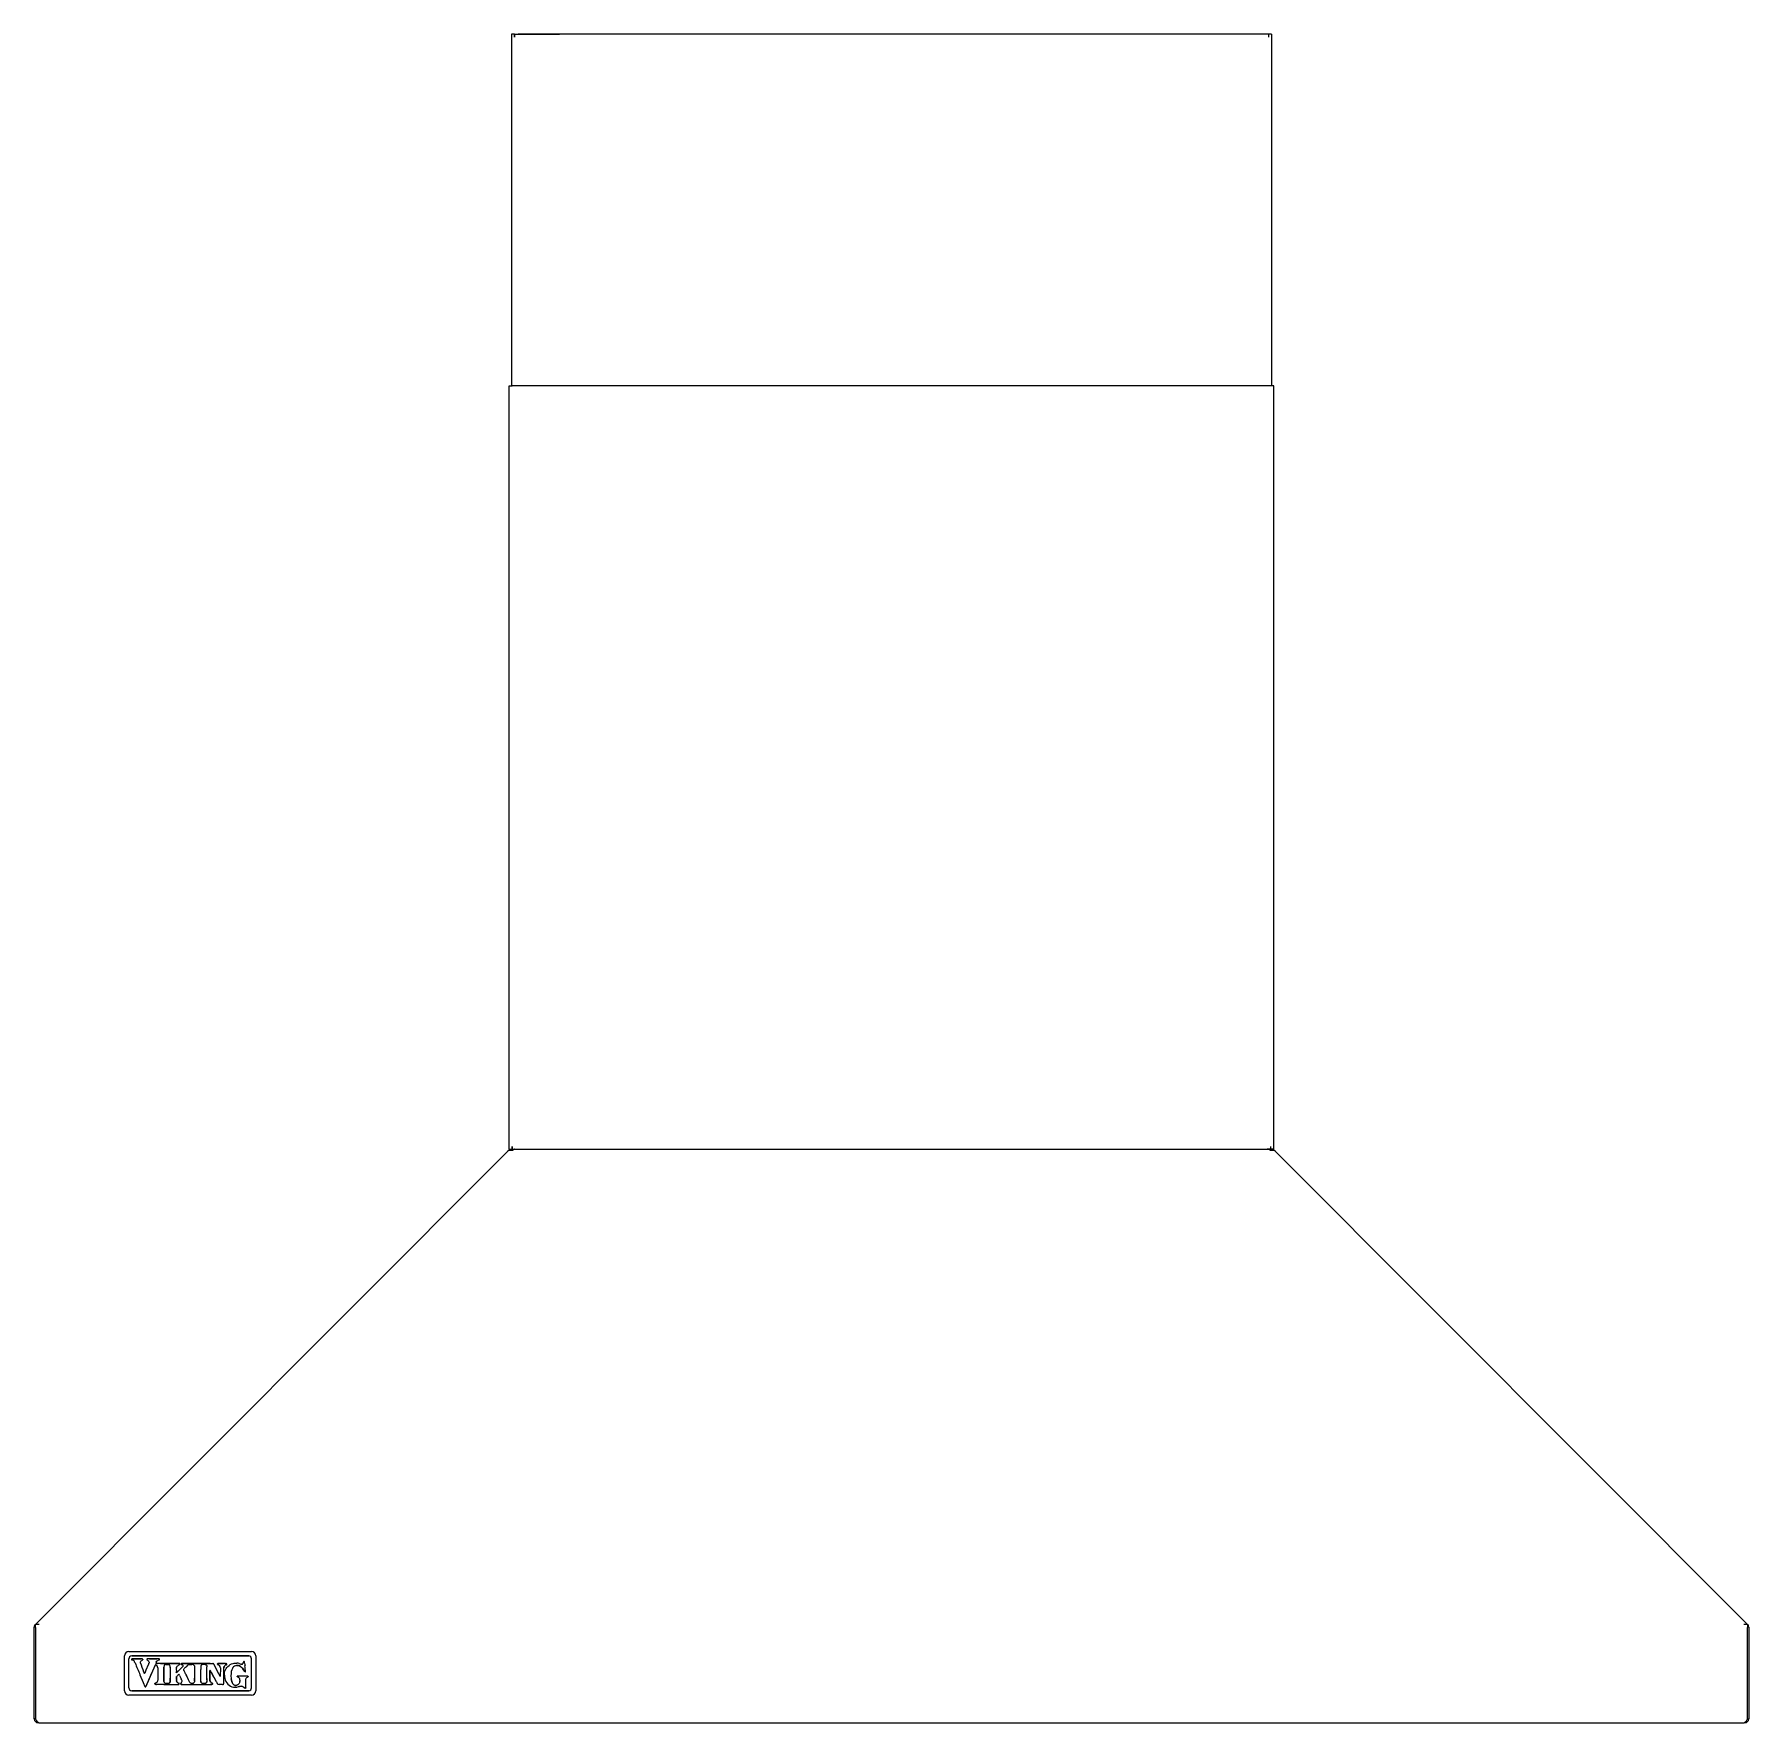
# Model space of a CAD drawing. Header units: millimetres. Extents: x 46989 to 543236, y 252623 to 526638.
# Drawn here: x 128050 to 153881, y 412126 to 437563 of the extents above; entities that cross this region are included whole.
import ezdxf

# ---------------------------------------------------------------- set-up
doc = ezdxf.new("R2010")
doc.units = ezdxf.units.MM

msp = doc.modelspace()

# ---------------------------------------------------------------- linework, layer by layer
at = {"color": 7, "lineweight": 13, "ltscale": 0.00148}
for p, q in [((135241, 437563), (135241, 437521)), ((135284, 437563), (135284, 437521)), ((146647, 437563), (146647, 437521)), ((146689, 437563), (146689, 437521))]:
    msp.add_line(p, q, dxfattribs=at)
at = {"color": 7, "lineweight": 13, "ltscale": 0.001475}
for p, q in [((135284, 437563), (135241, 437563)), ((135284, 437563), (135326, 437563)), ((146647, 437563), (146604, 437563)), ((146689, 437563), (146647, 437563)), ((146689, 437563), (146689, 437521)), ((135205, 432268), (135248, 432268)), ((146725, 432268), (146683, 432268)), ((135205, 420767), (135205, 420809)), ((135248, 420767), (135248, 420809)), ((146683, 420767), (146683, 420809)), ((146725, 420767), (146725, 420809)), ((146725, 420767), (146725, 420809)), ((135205, 420767), (135248, 420767)), ((135248, 420767), (135290, 420767)), ((146683, 420767), (146640, 420767)), ((146725, 420767), (146683, 420767))]:
    msp.add_line(p, q, dxfattribs=at)
at = {"color": 7, "lineweight": 13, "ltscale": 0.03937}
for p, q in [((135241, 437521), (135241, 432268)), ((135284, 437563), (135961, 437563)), ((146589, 437563), (135342, 437563)), ((146647, 437563), (145969, 437563)), ((146689, 437521), (146689, 432268)), ((135205, 420809), (135205, 432268)), ((146683, 432268), (135248, 432268)), ((146725, 420809), (146725, 432268)), ((135187, 420735), (128066, 413607)), ((135286, 420767), (146644, 420767)), ((135306, 420767), (146624, 420767)), ((153865, 413607), (146744, 420735)), ((128050, 412184), (128050, 413567)), ((153881, 413567), (153881, 412184)), ((128067, 413563), (128067, 412183)), ((153864, 412183), (153864, 413563)), ((129473, 413198), (131324, 413198)), ((129517, 413141), (131280, 413141)), ((129517, 413133), (131280, 413133)), ((131324, 412543), (129473, 412543)), ((131280, 412608), (129517, 412608)), ((131280, 412600), (129517, 412600)), ((128119, 412126), (153812, 412126))]:
    msp.add_line(p, q, dxfattribs=at)
at = {"color": 7, "lineweight": 13, "ltscale": 0.001469}
for p, q in [((135284, 437521), (135284, 437563)), ((135248, 420809), (135248, 420767))]:
    msp.add_line(p, q, dxfattribs=at)
at = {"color": 7, "lineweight": 13, "ltscale": 1.6e-05}
for p, q in [((135284, 437563), (135284, 437563)), ((130832, 412993), (130831, 412994)), ((130831, 412994), (130832, 412993))]:
    msp.add_line(p, q, dxfattribs=at)
at = {"color": 7, "lineweight": 13, "ltscale": 0.000462}
msp.add_line((135326, 437563), (135340, 437563), dxfattribs=at)
at = {"color": 7, "lineweight": 13, "ltscale": 0.000463}
for p, q in [((146604, 437563), (146591, 437563)), ((135290, 420767), (135304, 420767)), ((146640, 420767), (146627, 420767))]:
    msp.add_line(p, q, dxfattribs=at)
at = {"color": 7, "lineweight": 13, "ltscale": 0.000909}
for p, q in [((135205, 420753), (135187, 420735)), ((146744, 420735), (146725, 420753))]:
    msp.add_line(p, q, dxfattribs=at)
at = {"color": 7, "lineweight": 13, "ltscale": 0.002014}
for p, q in [((135205, 420753), (135263, 420753)), ((146667, 420753), (146725, 420753))]:
    msp.add_line(p, q, dxfattribs=at)
at = {"color": 7, "lineweight": 13, "ltscale": 0.002028}
for p, q in [((135248, 420767), (135306, 420767)), ((146683, 420767), (146624, 420767))]:
    msp.add_line(p, q, dxfattribs=at)
at = {"color": 7, "lineweight": 13, "ltscale": 1.5e-05}
for p, q in [((128067, 413607), (128066, 413607)), ((153864, 413607), (153865, 413607)), ((130817, 412706), (130817, 412707)), ((130905, 412709), (130905, 412709))]:
    msp.add_line(p, q, dxfattribs=at)
at = {"color": 7, "lineweight": 13, "ltscale": 2e-05}
for p, q in [((128066, 413607), (128067, 413606)), ((153865, 413607), (153864, 413606)), ((153865, 413607), (153864, 413606)), ((130650, 412793), (130650, 412793)), ((130276, 412752), (130276, 412752)), ((130731, 412704), (130731, 412704))]:
    msp.add_line(p, q, dxfattribs=at)
at = {"color": 7, "lineweight": 13, "ltscale": 0.002}
for p, q in [((128124, 413607), (128067, 413607)), ((153864, 413607), (153807, 413607))]:
    msp.add_line(p, q, dxfattribs=at)
at = {"color": 7, "lineweight": 13, "ltscale": 0.00152}
for p, q in [((128067, 413563), (128067, 413607)), ((153864, 413607), (153864, 413563))]:
    msp.add_line(p, q, dxfattribs=at)
at = {"color": 7, "lineweight": 13, "ltscale": 0.004517}
for p, q in [((129409, 413003), (129409, 413133)), ((131389, 413133), (131389, 413003))]:
    msp.add_line(p, q, dxfattribs=at)
at = {"color": 7, "lineweight": 13, "ltscale": 0.015214}
for p, q in [((129474, 412651), (129474, 413089)), ((131323, 412651), (131323, 413089))]:
    msp.add_line(p, q, dxfattribs=at)
at = {"color": 7, "lineweight": 13, "ltscale": 3e-06}
for p, q in [((129515, 413081), (129515, 413081)), ((129685, 413078), (129685, 413078))]:
    msp.add_line(p, q, dxfattribs=at)
at = {"color": 7, "lineweight": 13, "ltscale": 0.000203}
for p, q in [((129517, 413141), (129517, 413135)), ((131280, 413135), (131280, 413141)), ((130701, 413017), (130695, 413017)), ((129517, 412605), (129517, 412600)), ((131280, 412600), (131280, 412605))]:
    msp.add_line(p, q, dxfattribs=at)
at = {"color": 7, "lineweight": 13, "ltscale": 8.9e-05}
for p, q in [((129517, 413135), (129517, 413133)), ((131280, 413133), (131280, 413135)), ((129517, 412608), (129517, 412605)), ((131280, 412605), (131280, 412608))]:
    msp.add_line(p, q, dxfattribs=at)
at = {"color": 7, "lineweight": 13, "ltscale": 3.9e-05}
msp.add_line((129520, 413072), (129521, 413072), dxfattribs=at)
at = {"color": 7, "lineweight": 13, "ltscale": 0.004197}
msp.add_line((129539, 413088), (129660, 413088), dxfattribs=at)
at = {"color": 7, "lineweight": 13, "ltscale": 0.004196}
msp.add_line((129660, 413088), (129539, 413088), dxfattribs=at)
at = {"color": 7, "lineweight": 13, "ltscale": 3.4e-05}
msp.add_line((129685, 413079), (129685, 413078), dxfattribs=at)
at = {"color": 7, "lineweight": 13, "ltscale": 6.7e-05}
msp.add_line((129748, 413073), (129750, 413072), dxfattribs=at)
at = {"color": 7, "lineweight": 13, "ltscale": 4e-05}
for p, q in [((129754, 413088), (129755, 413088)), ((129755, 413088), (129754, 413088)), ((130239, 413004), (130240, 413005)), ((130232, 412718), (130233, 412717)), ((130650, 412749), (130650, 412748)), ((130894, 412704), (130895, 412704))]:
    msp.add_line(p, q, dxfattribs=at)
at = {"color": 7, "lineweight": 13, "ltscale": 4.1e-05}
msp.add_line((129757, 413088), (129755, 413088), dxfattribs=at)
at = {"color": 7, "lineweight": 13, "ltscale": 0.000977}
msp.add_line((129785, 413088), (129757, 413088), dxfattribs=at)
at = {"color": 7, "lineweight": 13, "ltscale": 0.003791}
msp.add_line((129784, 413088), (129893, 413088), dxfattribs=at)
at = {"color": 7, "lineweight": 13, "ltscale": 0.003906}
msp.add_line((129897, 413088), (129785, 413088), dxfattribs=at)
at = {"color": 7, "lineweight": 13, "ltscale": 0.000452}
msp.add_line((129906, 413088), (129893, 413088), dxfattribs=at)
at = {"color": 7, "lineweight": 13, "ltscale": 0.000139}
msp.add_line((129893, 413088), (129897, 413088), dxfattribs=at)
at = {"color": 7, "lineweight": 13, "ltscale": 2.9e-05}
for p, q in [((129926, 413088), (129925, 413088)), ((130557, 412973), (130557, 412972))]:
    msp.add_line(p, q, dxfattribs=at)
at = {"color": 7, "lineweight": 13, "ltscale": 3.2e-05}
msp.add_line((129937, 413084), (129936, 413085), dxfattribs=at)
at = {"color": 7, "lineweight": 13, "ltscale": 1.3e-05}
for p, q in [((129938, 413082), (129937, 413083)), ((130190, 412918), (130190, 412918)), ((131014, 412868), (131014, 412868)), ((131137, 413018), (131137, 413018)), ((130464, 412750), (130464, 412750))]:
    msp.add_line(p, q, dxfattribs=at)
at = {"color": 7, "lineweight": 13, "ltscale": 0.000117}
for p, q in [((129409, 413000), (129409, 413003)), ((131389, 413003), (131389, 413000))]:
    msp.add_line(p, q, dxfattribs=at)
at = {"color": 7, "lineweight": 13, "ltscale": 0.013615}
for p, q in [((129409, 412607), (129409, 413000)), ((131389, 413000), (131389, 412607))]:
    msp.add_line(p, q, dxfattribs=at)
at = {"color": 7, "lineweight": 13, "ltscale": 2.5e-05}
for p, q in [((129701, 412886), (129701, 412886)), ((130224, 412704), (130225, 412704)), ((130624, 412718), (130623, 412718))]:
    msp.add_line(p, q, dxfattribs=at)
at = {"color": 7, "lineweight": 13, "ltscale": 3.6e-05}
for p, q in [((129718, 412886), (129718, 412885)), ((129883, 413023), (129883, 413024)), ((130064, 412718), (130065, 412718))]:
    msp.add_line(p, q, dxfattribs=at)
at = {"color": 7, "lineweight": 13, "ltscale": 0.011651}
msp.add_line((129865, 412981), (129731, 412673), dxfattribs=at)
at = {"color": 7, "lineweight": 13, "ltscale": 0.001724}
msp.add_line((129755, 412969), (129775, 413014), dxfattribs=at)
at = {"color": 7, "lineweight": 13, "ltscale": 7.5e-05}
msp.add_line((129865, 412983), (129865, 412981), dxfattribs=at)
at = {"color": 7, "lineweight": 13, "ltscale": 0.000256}
msp.add_line((129898, 413017), (129906, 413017), dxfattribs=at)
at = {"color": 7, "lineweight": 13, "ltscale": 0.000255}
msp.add_line((129906, 413017), (129898, 413017), dxfattribs=at)
at = {"color": 7, "lineweight": 13, "ltscale": 0.011409}
msp.add_line((130234, 413017), (129906, 413017), dxfattribs=at)
at = {"color": 7, "lineweight": 13, "ltscale": 0.006329}
msp.add_line((129910, 412952), (129910, 412769), dxfattribs=at)
at = {"color": 7, "lineweight": 13, "ltscale": 0.009889}
msp.add_line((129950, 413017), (130234, 413017), dxfattribs=at)
at = {"color": 7, "lineweight": 13, "ltscale": 0.000662}
for p, q in [((130003, 412942), (130003, 412961)), ((130003, 412961), (130003, 412942))]:
    msp.add_line(p, q, dxfattribs=at)
at = {"color": 7, "lineweight": 13, "ltscale": 0.000141}
msp.add_line((130003, 412938), (130003, 412942), dxfattribs=at)
at = {"color": 7, "lineweight": 13, "ltscale": 0.005415}
msp.add_line((130003, 412938), (130003, 412782), dxfattribs=at)
at = {"color": 7, "lineweight": 13, "ltscale": 0.001186}
msp.add_line((130033, 413003), (130067, 413003), dxfattribs=at)
at = {"color": 7, "lineweight": 13, "ltscale": 0.000323}
msp.add_line((130096, 412961), (130096, 412970), dxfattribs=at)
at = {"color": 7, "lineweight": 13, "ltscale": 0.000549}
msp.add_line((130096, 412815), (130096, 412799), dxfattribs=at)
at = {"color": 7, "lineweight": 13, "ltscale": 0.000728}
msp.add_line((130190, 412918), (130190, 412897), dxfattribs=at)
at = {"color": 7, "lineweight": 13, "ltscale": 2.2e-05}
for p, q in [((130190, 412897), (130190, 412896)), ((131265, 412814), (131264, 412813)), ((130262, 412788), (130262, 412787)), ((130624, 412718), (130624, 412718))]:
    msp.add_line(p, q, dxfattribs=at)
at = {"color": 7, "lineweight": 13, "ltscale": 0.000589}
msp.add_line((130190, 412778), (130190, 412795), dxfattribs=at)
at = {"color": 7, "lineweight": 13, "ltscale": 0.000883}
msp.add_line((130190, 412795), (130190, 412769), dxfattribs=at)
at = {"color": 7, "lineweight": 13, "ltscale": 0.004625}
msp.add_line((130193, 412877), (130287, 412971), dxfattribs=at)
at = {"color": 7, "lineweight": 13, "ltscale": 1e-05}
for p, q in [((130193, 412960), (130193, 412961)), ((130222, 412991), (130222, 412991)), ((130378, 413002), (130378, 413002)), ((130378, 413002), (130378, 413002)), ((130894, 412704), (130894, 412704))]:
    msp.add_line(p, q, dxfattribs=at)
at = {"color": 7, "lineweight": 13, "ltscale": 0.000426}
for p, q in [((130217, 412848), (130209, 412838)), ((130713, 412889), (130707, 412899))]:
    msp.add_line(p, q, dxfattribs=at)
at = {"color": 7, "lineweight": 13, "ltscale": 1.1e-05}
for p, q in [((130222, 412991), (130222, 412991)), ((130341, 412974), (130342, 412974)), ((130358, 412991), (130358, 412991)), ((130358, 412991), (130358, 412991)), ((129866, 412710), (129866, 412710)), ((129883, 412725), (129884, 412725)), ((130395, 412732), (130395, 412732))]:
    msp.add_line(p, q, dxfattribs=at)
at = {"color": 7, "lineweight": 13, "ltscale": 3.3e-05}
for p, q in [((130234, 413017), (130235, 413017)), ((130235, 413017), (130234, 413017))]:
    msp.add_line(p, q, dxfattribs=at)
at = {"color": 7, "lineweight": 13, "ltscale": 0.002013}
msp.add_line((130236, 412840), (130262, 412788), dxfattribs=at)
at = {"color": 7, "lineweight": 13, "ltscale": 4e-06}
msp.add_line((130239, 413004), (130239, 413004), dxfattribs=at)
at = {"color": 7, "lineweight": 13, "ltscale": 5e-06}
for p, q in [((130239, 413004), (130239, 413004)), ((130239, 413004), (130239, 413004)), ((130905, 412709), (130905, 412709))]:
    msp.add_line(p, q, dxfattribs=at)
at = {"color": 7, "lineweight": 13, "ltscale": 6e-06}
for p, q in [((130239, 413004), (130239, 413004)), ((130650, 412793), (130650, 412793))]:
    msp.add_line(p, q, dxfattribs=at)
at = {"color": 7, "lineweight": 13, "ltscale": 2.4e-05}
msp.add_line((130259, 413008), (130259, 413008), dxfattribs=at)
at = {"color": 7, "lineweight": 13, "ltscale": 6.1e-05}
msp.add_line((130267, 413000), (130269, 413000), dxfattribs=at)
at = {"color": 7, "lineweight": 13, "ltscale": 0.000385}
msp.add_line((130277, 413017), (130288, 413017), dxfattribs=at)
at = {"color": 7, "lineweight": 13, "ltscale": 0.000384}
msp.add_line((130288, 413017), (130277, 413017), dxfattribs=at)
at = {"color": 7, "lineweight": 13, "ltscale": 0.014149}
msp.add_line((130288, 413017), (130695, 413017), dxfattribs=at)
at = {"color": 7, "lineweight": 13, "ltscale": 0.014154}
msp.add_line((130695, 413017), (130288, 413017), dxfattribs=at)
at = {"color": 7, "lineweight": 13, "ltscale": 0.00012}
msp.add_line((130312, 412899), (130311, 412902), dxfattribs=at)
at = {"color": 7, "lineweight": 13, "ltscale": 0.003041}
msp.add_line((130374, 412774), (130336, 412852), dxfattribs=at)
at = {"color": 7, "lineweight": 13, "ltscale": 0.00097}
msp.add_line((130350, 412822), (130338, 412848), dxfattribs=at)
at = {"color": 7, "lineweight": 13, "ltscale": 0.000217}
msp.add_line((130341, 412974), (130346, 412978), dxfattribs=at)
at = {"color": 7, "lineweight": 13, "ltscale": 0.000604}
msp.add_line((130358, 412991), (130346, 412978), dxfattribs=at)
at = {"color": 7, "lineweight": 13, "ltscale": 8e-06}
for p, q in [((130358, 412991), (130358, 412991)), ((130932, 412997), (130932, 412997)), ((130905, 412709), (130905, 412709))]:
    msp.add_line(p, q, dxfattribs=at)
at = {"color": 7, "lineweight": 13, "ltscale": 0.001287}
msp.add_line((130464, 412889), (130463, 412852), dxfattribs=at)
at = {"color": 7, "lineweight": 13, "ltscale": 0.000422}
msp.add_line((130463, 412852), (130463, 412840), dxfattribs=at)
at = {"color": 7, "lineweight": 13, "ltscale": 0.001505}
msp.add_line((130463, 412840), (130463, 412797), dxfattribs=at)
at = {"color": 7, "lineweight": 13, "ltscale": 0.001603}
msp.add_line((130463, 412797), (130464, 412750), dxfattribs=at)
at = {"color": 7, "lineweight": 13, "ltscale": 1.8e-05}
for p, q in [((130557, 412972), (130557, 412972)), ((130583, 413003), (130583, 413003)), ((130627, 413002), (130627, 413002)), ((130577, 412720), (130577, 412719)), ((130722, 412724), (130721, 412724))]:
    msp.add_line(p, q, dxfattribs=at)
at = {"color": 7, "lineweight": 13, "ltscale": 1.9e-05}
for p, q in [((130557, 412972), (130557, 412972)), ((130557, 412928), (130557, 412928)), ((130582, 413002), (130583, 413003)), ((130582, 413002), (130582, 413002)), ((130582, 413002), (130582, 413002)), ((130623, 413003), (130624, 413003)), ((130650, 412969), (130650, 412969)), ((130557, 412751), (130557, 412752)), ((130577, 412720), (130577, 412719)), ((130650, 412748), (130650, 412748)), ((130738, 412717), (130738, 412717))]:
    msp.add_line(p, q, dxfattribs=at)
at = {"color": 7, "lineweight": 13, "ltscale": 3.5e-05}
msp.add_line((130583, 413003), (130582, 413002), dxfattribs=at)
at = {"color": 7, "lineweight": 13, "ltscale": 0.0001}
msp.add_line((130624, 413003), (130627, 413002), dxfattribs=at)
at = {"color": 7, "lineweight": 13, "ltscale": 0.00014}
msp.add_line((130650, 412965), (130650, 412969), dxfattribs=at)
at = {"color": 7, "lineweight": 13, "ltscale": 0.003746}
msp.add_line((130650, 412793), (130650, 412901), dxfattribs=at)
at = {"color": 7, "lineweight": 13, "ltscale": 0.000671}
msp.add_line((130650, 412773), (130650, 412792), dxfattribs=at)
at = {"color": 7, "lineweight": 13, "ltscale": 0.000282}
msp.add_line((130650, 412782), (130650, 412790), dxfattribs=at)
at = {"color": 7, "lineweight": 13, "ltscale": 0.005003}
for p, q in [((130695, 412913), (130695, 412769)), ((130695, 412769), (130695, 412913))]:
    msp.add_line(p, q, dxfattribs=at)
at = {"color": 7, "lineweight": 13, "ltscale": 0.005629}
msp.add_line((130713, 412889), (130791, 412746), dxfattribs=at)
at = {"color": 7, "lineweight": 13, "ltscale": 0.00315}
msp.add_line((130757, 412809), (130713, 412888), dxfattribs=at)
at = {"color": 7, "lineweight": 13, "ltscale": 5.1e-05}
msp.add_line((130739, 413017), (130741, 413017), dxfattribs=at)
at = {"color": 7, "lineweight": 13, "ltscale": 7.1e-05}
for p, q in [((130741, 413017), (130739, 413017)), ((130093, 412735), (130094, 412737)), ((130094, 412737), (130093, 412735))]:
    msp.add_line(p, q, dxfattribs=at)
at = {"color": 7, "lineweight": 13, "ltscale": 4.2e-05}
msp.add_line((130758, 413005), (130757, 413006), dxfattribs=at)
at = {"color": 7, "lineweight": 13, "ltscale": 0.000435}
msp.add_line((130831, 412994), (130820, 412999), dxfattribs=at)
at = {"color": 7, "lineweight": 13, "ltscale": 0.002742}
msp.add_line((130823, 413017), (130902, 413017), dxfattribs=at)
at = {"color": 7, "lineweight": 13, "ltscale": 0.00341}
msp.add_line((130921, 413017), (130823, 413017), dxfattribs=at)
at = {"color": 7, "lineweight": 13, "ltscale": 0.000362}
for p, q in [((130835, 412853), (130830, 412863)), ((130704, 412704), (130715, 412704))]:
    msp.add_line(p, q, dxfattribs=at)
at = {"color": 7, "lineweight": 13, "ltscale": 0.00036}
msp.add_line((130840, 412844), (130835, 412853), dxfattribs=at)
at = {"color": 7, "lineweight": 13, "ltscale": 2.6e-05}
for p, q in [((130840, 412844), (130840, 412843)), ((129731, 412672), (129731, 412673)), ((131042, 412713), (131042, 412714)), ((131042, 412714), (131042, 412713))]:
    msp.add_line(p, q, dxfattribs=at)
at = {"color": 7, "lineweight": 13, "ltscale": 5.6e-05}
for p, q in [((130841, 412842), (130840, 412843)), ((130932, 412997), (130934, 412997))]:
    msp.add_line(p, q, dxfattribs=at)
at = {"color": 7, "lineweight": 13, "ltscale": 0.004422}
msp.add_line((130853, 412952), (130852, 412824), dxfattribs=at)
at = {"color": 7, "lineweight": 13, "ltscale": 7.2e-05}
msp.add_line((130906, 412930), (130906, 412932), dxfattribs=at)
at = {"color": 7, "lineweight": 13, "ltscale": 0.00395}
msp.add_line((130906, 412816), (130906, 412930), dxfattribs=at)
at = {"color": 7, "lineweight": 13, "ltscale": 1e-06}
msp.add_line((130914, 412980), (130914, 412980), dxfattribs=at)
at = {"color": 7, "lineweight": 13, "ltscale": 0.000379}
msp.add_line((130921, 413017), (130932, 413017), dxfattribs=at)
at = {"color": 7, "lineweight": 13, "ltscale": 6.3e-05}
msp.add_line((130934, 412997), (130932, 412997), dxfattribs=at)
at = {"color": 7, "lineweight": 13, "ltscale": 0.005112}
msp.add_line((131116, 412830), (131263, 412830), dxfattribs=at)
at = {"color": 7, "lineweight": 13, "ltscale": 0.000103}
msp.add_line((131201, 413038), (131200, 413035), dxfattribs=at)
at = {"color": 7, "lineweight": 13, "ltscale": 0.000817}
msp.add_line((131219, 413025), (131222, 413001), dxfattribs=at)
at = {"color": 7, "lineweight": 13, "ltscale": 4.7e-05}
msp.add_line((131245, 412800), (131246, 412800), dxfattribs=at)
at = {"color": 7, "lineweight": 13, "ltscale": 2e-06}
for p, q in [((130003, 412782), (130003, 412782)), ((130004, 412744), (130004, 412744))]:
    msp.add_line(p, q, dxfattribs=at)
at = {"color": 7, "lineweight": 13, "ltscale": 0.003487}
msp.add_line((130003, 412704), (130104, 412704), dxfattribs=at)
at = {"color": 7, "lineweight": 13, "ltscale": 8.4e-05}
msp.add_line((130217, 412724), (130215, 412725), dxfattribs=at)
at = {"color": 7, "lineweight": 13, "ltscale": 2.7e-05}
for p, q in [((130258, 412718), (130258, 412719)), ((130650, 412748), (130650, 412749))]:
    msp.add_line(p, q, dxfattribs=at)
at = {"color": 7, "lineweight": 13, "ltscale": 4.3e-05}
msp.add_line((130258, 412719), (130258, 412718), dxfattribs=at)
at = {"color": 7, "lineweight": 13, "ltscale": 4.4e-05}
msp.add_line((130259, 412706), (130260, 412706), dxfattribs=at)
at = {"color": 7, "lineweight": 13, "ltscale": 0.000198}
msp.add_line((130278, 412704), (130273, 412704), dxfattribs=at)
at = {"color": 7, "lineweight": 13, "ltscale": 0.013839}
msp.add_line((130278, 412704), (130677, 412704), dxfattribs=at)
at = {"color": 7, "lineweight": 13, "ltscale": 2.1e-05}
msp.add_line((130374, 412773), (130374, 412774), dxfattribs=at)
at = {"color": 7, "lineweight": 13, "ltscale": 7.4e-05}
msp.add_line((130395, 412732), (130394, 412734), dxfattribs=at)
at = {"color": 7, "lineweight": 13, "ltscale": 9e-06}
msp.add_line((130394, 412734), (130394, 412734), dxfattribs=at)
at = {"color": 7, "lineweight": 13, "ltscale": 6.5e-05}
msp.add_line((130579, 412719), (130577, 412719), dxfattribs=at)
at = {"color": 7, "lineweight": 13, "ltscale": 0.00095}
msp.add_line((130677, 412704), (130704, 412704), dxfattribs=at)
at = {"color": 7, "lineweight": 13, "ltscale": 0.000313}
msp.add_line((130713, 412704), (130704, 412704), dxfattribs=at)
at = {"color": 7, "lineweight": 13, "ltscale": 5e-05}
msp.add_line((130713, 412704), (130715, 412704), dxfattribs=at)
at = {"color": 7, "lineweight": 13, "ltscale": 9.8e-05}
msp.add_line((130715, 412704), (130718, 412704), dxfattribs=at)
at = {"color": 7, "lineweight": 13, "ltscale": 4.6e-05}
msp.add_line((130733, 412705), (130731, 412704), dxfattribs=at)
at = {"color": 7, "lineweight": 13, "ltscale": 5.4e-05}
msp.add_line((130738, 412717), (130736, 412718), dxfattribs=at)
at = {"color": 7, "lineweight": 13, "ltscale": 0.000155}
msp.add_line((130793, 412743), (130791, 412746), dxfattribs=at)
at = {"color": 7, "lineweight": 13, "ltscale": 0.000156}
msp.add_line((130791, 412746), (130793, 412743), dxfattribs=at)
at = {"color": 7, "lineweight": 13, "ltscale": 0.001713}
msp.add_line((130883, 412704), (130833, 412704), dxfattribs=at)
at = {"color": 7, "lineweight": 13, "ltscale": 0.000233}
msp.add_line((130883, 412704), (130889, 412704), dxfattribs=at)
at = {"color": 7, "lineweight": 13, "ltscale": 8.8e-05}
msp.add_line((130906, 412731), (130906, 412734), dxfattribs=at)
at = {"color": 7, "lineweight": 13, "ltscale": 0.000673}
msp.add_line((130906, 412712), (130906, 412731), dxfattribs=at)
at = {"color": 7, "lineweight": 13, "ltscale": 0.000189}
msp.add_line((131095, 412662), (131101, 412663), dxfattribs=at)
at = {"color": 7, "lineweight": 13, "ltscale": 0.000114}
msp.add_line((131114, 412697), (131111, 412696), dxfattribs=at)
at = {"color": 7, "lineweight": 13, "ltscale": 5.7e-05}
for p, q in [((131114, 412697), (131115, 412698)), ((131224, 412649), (131225, 412648))]:
    msp.add_line(p, q, dxfattribs=at)
at = {"color": 7, "lineweight": 13, "ltscale": 1.2e-05}
msp.add_line((131199, 412666), (131199, 412666), dxfattribs=at)
at = {"color": 7, "lineweight": 13, "ltscale": 0.000888}
msp.add_line((131199, 412666), (131220, 412651), dxfattribs=at)
at = {"color": 7, "lineweight": 13, "ltscale": 0.000148}
msp.add_line((131220, 412651), (131224, 412649), dxfattribs=at)
at = {"color": 7, "lineweight": 13, "ltscale": 0.000149}
msp.add_line((131224, 412649), (131220, 412651), dxfattribs=at)
at = {"color": 7, "lineweight": 13, "ltscale": 0.003419}
msp.add_line((131238, 412653), (131238, 412752), dxfattribs=at)
at = {"color": 7, "lineweight": 13, "ltscale": 0.000592}
for p, q in [((128067, 412184), (128050, 412184)), ((153864, 412184), (153881, 412184))]:
    msp.add_line(p, q, dxfattribs=at)
at = {"color": 7, "lineweight": 13, "ltscale": 0.000122}
for p, q in [((128106, 412130), (128106, 412127)), ((153824, 412130), (153824, 412127))]:
    msp.add_line(p, q, dxfattribs=at)
at = {"color": 7, "lineweight": 13, "ltscale": 0.000286}
for p, q in [((128115, 412127), (128106, 412127)), ((153824, 412127), (153816, 412127))]:
    msp.add_line(p, q, dxfattribs=at)
at = {"color": 7, "lineweight": 13, "ltscale": 0.03937}
for points in [[(135286, 420767), (135281, 420766), (135276, 420764), (135271, 420760), (135263, 420753)], [(146667, 420753), (146661, 420760), (146654, 420764), (146649, 420766), (146644, 420767)], [(129514, 413079), (129516, 413075), (129520, 413072)], [(129520, 413072), (129517, 413074), (129515, 413077), (129514, 413078)], [(129569, 413026), (129562, 413040), (129559, 413047), (129552, 413057), (129544, 413064), (129535, 413069), (129528, 413071), (129521, 413072)], [(129539, 413088), (129530, 413088), (129525, 413088)], [(129650, 413027), (129650, 413036), (129652, 413044), (129655, 413052), (129660, 413059), (129669, 413066), (129679, 413072)], [(129675, 413088), (129670, 413088), (129660, 413088)], [(129680, 413086), (129683, 413085), (129685, 413081), (129685, 413079)], [(129750, 413087), (129747, 413085), (129744, 413083), (129743, 413079), (129744, 413078)], [(129755, 413088), (129749, 413086), (129746, 413084), (129744, 413082)], [(129744, 413076), (129746, 413074), (129750, 413072)], [(129750, 413072), (129762, 413064), (129768, 413060), (129772, 413054), (129776, 413047), (129779, 413038), (129778, 413027)], [(129888, 413037), (129897, 413052), (129903, 413059), (129909, 413065), (129917, 413069), (129926, 413072), (129931, 413072)], [(129925, 413088), (129911, 413088), (129897, 413088)], [(129937, 413083), (129935, 413086), (129931, 413088), (129926, 413088)], [(129931, 413072), (129935, 413074), (129937, 413077), (129938, 413082)], [(131206, 413047), (131208, 413048), (131209, 413049), (131211, 413049)], [(131211, 413049), (131209, 413049), (131207, 413048), (131206, 413047)], [(131211, 413049), (131213, 413048), (131215, 413045)], [(131215, 413045), (131213, 413048), (131211, 413049)], [(129642, 412849), (129692, 412731), (129716, 412672)], [(129701, 412886), (129706, 412873), (129709, 412867)], [(129709, 412867), (129706, 412873), (129703, 412879), (129701, 412886)], [(129709, 412867), (129713, 412872), (129718, 412885)], [(129865, 412981), (129869, 412990), (129871, 412994), (129878, 413000)], [(129910, 412952), (129907, 412967), (129901, 412981), (129893, 412990), (129883, 412998), (129878, 413000)], [(129885, 413020), (129885, 413019), (129887, 413018), (129890, 413018), (129898, 413017)], [(130003, 412782), (130003, 412860), (130003, 412938)], [(130033, 413003), (130024, 413001), (130015, 412998), (130014, 412996)], [(130085, 412996), (130078, 413000), (130067, 413003)], [(130096, 412961), (130097, 412888), (130096, 412815)], [(130096, 412799), (130096, 412767), (130096, 412751)], [(130096, 412751), (130096, 412767), (130096, 412798)], [(130193, 412877), (130192, 412878), (130190, 412880), (130190, 412884), (130189, 412888), (130190, 412896)], [(130190, 412918), (130190, 412938), (130190, 412948), (130191, 412956), (130193, 412960)], [(130190, 412795), (130190, 412808), (130190, 412815), (130191, 412818), (130192, 412820)], [(130192, 412820), (130191, 412819), (130190, 412816), (130190, 412809), (130190, 412795)], [(130193, 412961), (130198, 412969), (130204, 412977), (130212, 412983), (130222, 412991)], [(130193, 412961), (130198, 412969), (130204, 412977), (130211, 412983), (130222, 412991)], [(130222, 412991), (130234, 412999), (130239, 413004)], [(130236, 412840), (130230, 412851), (130227, 412857)], [(130243, 413013), (130242, 413016), (130239, 413017), (130235, 413017)], [(130240, 413005), (130243, 413009), (130243, 413013)], [(130267, 413000), (130264, 413001), (130261, 413004), (130259, 413008)], [(130265, 413016), (130269, 413017), (130277, 413017)], [(130277, 413017), (130269, 413016), (130266, 413016)], [(130290, 412993), (130288, 412995), (130284, 412997), (130278, 412999), (130267, 413000)], [(130287, 412971), (130291, 412980), (130293, 412984), (130293, 412988), (130290, 412993)], [(130311, 412902), (130305, 412913), (130303, 412920), (130303, 412926), (130305, 412934), (130310, 412942)], [(130310, 412942), (130319, 412952), (130330, 412963), (130341, 412974)], [(130358, 412991), (130366, 412997), (130369, 412999), (130378, 413002)], [(130378, 413002), (130389, 413003), (130411, 413003), (130424, 413003)], [(130446, 413000), (130442, 413002), (130431, 413003), (130424, 413003)], [(130462, 412982), (130459, 412989), (130454, 412994), (130446, 413000)], [(130462, 412982), (130463, 412974), (130463, 412957)], [(130463, 412957), (130464, 412935), (130464, 412889)], [(130557, 412972), (130557, 412950), (130557, 412928)], [(130557, 412972), (130557, 412957), (130557, 412928)], [(130626, 413002), (130633, 413000), (130638, 412997), (130643, 412992), (130647, 412986), (130649, 412978), (130650, 412969)], [(130627, 413002), (130633, 413000), (130639, 412996), (130643, 412992), (130647, 412986), (130649, 412978), (130650, 412969)], [(130650, 412793), (130650, 412764), (130650, 412749)], [(130695, 413017), (130717, 413017), (130739, 413017)], [(130695, 412913), (130699, 412912), (130703, 412909), (130705, 412903)], [(130752, 413013), (130746, 413017), (130741, 413017)], [(130757, 413006), (130754, 413011), (130752, 413013)], [(130830, 412863), (130782, 412957), (130758, 413005)], [(130808, 413010), (130809, 413013), (130810, 413014), (130812, 413015), (130815, 413016), (130823, 413017)], [(130823, 413017), (130815, 413016), (130811, 413015), (130809, 413013), (130808, 413011), (130808, 413009), (130809, 413007), (130810, 413005)], [(130832, 412993), (130839, 412987), (130844, 412980), (130846, 412976)], [(130840, 412843), (130846, 412832), (130849, 412827), (130851, 412826), (130852, 412824)], [(130852, 412824), (130852, 412825), (130850, 412826), (130846, 412831), (130841, 412842)], [(130914, 412980), (130909, 412968), (130906, 412954)], [(130906, 412932), (130906, 412952), (130908, 412962), (130912, 412976), (130914, 412980)], [(130915, 412843), (130915, 412862), (130918, 412882), (130922, 412901), (130930, 412921), (130941, 412941), (130953, 412959), (130968, 412975), (130985, 412989), (131003, 413001), (131023, 413011), (131044, 413018), (131062, 413022), (131081, 413024), (131101, 413024)], [(130915, 412843), (130916, 412818), (130920, 412794), (130927, 412771), (130938, 412748), (130951, 412728), (130967, 412709), (130985, 412693), (131005, 412679), (131027, 412668), (131050, 412660)], [(130934, 412997), (130940, 412999), (130945, 413000)], [(130951, 413009), (130949, 413012), (130946, 413015), (130943, 413016), (130938, 413017)], [(130945, 413000), (130949, 413003), (130950, 413007), (130951, 413009)], [(131014, 412867), (131013, 412830), (131016, 412793), (131017, 412785)], [(131096, 412989), (131080, 412985), (131066, 412979), (131053, 412969), (131042, 412957), (131034, 412944), (131029, 412933), (131024, 412922), (131018, 412899), (131016, 412884), (131014, 412868)], [(131216, 412901), (131203, 412925), (131188, 412946), (131179, 412956), (131169, 412965), (131156, 412975), (131142, 412982), (131127, 412987), (131111, 412989), (131096, 412989)], [(131096, 412989), (131112, 412989), (131128, 412987), (131143, 412982), (131157, 412974), (131170, 412965), (131179, 412956), (131188, 412946), (131204, 412925), (131216, 412901)], [(131106, 412824), (131106, 412823), (131107, 412820), (131110, 412818), (131114, 412815)], [(131114, 412815), (131108, 412819), (131106, 412821), (131106, 412824)], [(131114, 412815), (131120, 412813), (131126, 412810), (131131, 412805), (131135, 412800), (131141, 412788), (131144, 412775), (131146, 412762)], [(131137, 413018), (131152, 413011), (131160, 413008), (131165, 413007), (131172, 413006)], [(131193, 413016), (131189, 413012), (131184, 413009), (131178, 413007), (131172, 413006)], [(131172, 413006), (131179, 413007), (131186, 413010), (131193, 413016)], [(131193, 413016), (131197, 413023), (131198, 413028), (131201, 413038)], [(131200, 413033), (131196, 413021), (131193, 413016)], [(131206, 413047), (131204, 413044), (131201, 413038)], [(131216, 412901), (131219, 412896), (131223, 412893), (131224, 412892)], [(131230, 412893), (131232, 412894), (131234, 412898)], [(131238, 412752), (131238, 412767), (131238, 412775), (131239, 412786), (131242, 412795), (131245, 412800)], [(131264, 412813), (131255, 412807), (131246, 412800)], [(131263, 412830), (131268, 412829), (131270, 412828), (131272, 412825), (131271, 412823), (131271, 412820), (131268, 412816), (131265, 412814)], [(129716, 412672), (129719, 412667), (129721, 412665), (129724, 412664)], [(129724, 412664), (129725, 412664), (129727, 412666), (129729, 412668), (129731, 412672)], [(129865, 412717), (129868, 412719), (129871, 412721)], [(129866, 412710), (129865, 412714), (129865, 412717)], [(129866, 412710), (129867, 412709), (129870, 412707), (129875, 412705), (129880, 412704), (129891, 412704)], [(129883, 412725), (129877, 412723), (129871, 412721)], [(129871, 412721), (129877, 412723), (129883, 412725)], [(129910, 412769), (129907, 412756), (129902, 412744), (129896, 412734), (129888, 412727), (129884, 412725)], [(130003, 412749), (130003, 412760), (130003, 412782)], [(130064, 412718), (130048, 412717), (130040, 412717), (130029, 412718)], [(130093, 412735), (130090, 412729), (130085, 412724), (130081, 412721), (130075, 412719), (130065, 412718)], [(130065, 412718), (130073, 412718), (130077, 412719), (130082, 412722)], [(130082, 412722), (130087, 412725), (130091, 412730), (130093, 412735)], [(130096, 412751), (130095, 412742), (130094, 412737)], [(130094, 412737), (130095, 412742), (130096, 412751)], [(130190, 412769), (130192, 412756), (130197, 412744), (130203, 412735), (130211, 412728), (130215, 412725)], [(130209, 412729), (130202, 412736), (130197, 412744), (130193, 412755)], [(130217, 412724), (130227, 412721), (130232, 412718)], [(130229, 412705), (130232, 412706), (130234, 412710)], [(130254, 412711), (130255, 412714), (130258, 412718)], [(130259, 412706), (130256, 412708), (130254, 412711)], [(130258, 412718), (130255, 412715), (130255, 412712)], [(130255, 412712), (130256, 412709), (130259, 412706)], [(130260, 412706), (130264, 412704), (130273, 412704)], [(130276, 412752), (130276, 412756), (130273, 412763), (130270, 412771), (130262, 412787)], [(130394, 412734), (130390, 412740), (130383, 412753), (130374, 412774)], [(130394, 412734), (130390, 412740), (130383, 412753), (130374, 412773)], [(130413, 412719), (130408, 412721), (130400, 412726), (130395, 412732)], [(130436, 412718), (130426, 412718), (130421, 412718), (130413, 412719)], [(130464, 412750), (130462, 412741), (130459, 412732), (130455, 412727), (130449, 412722), (130443, 412720), (130436, 412718)], [(130577, 412719), (130572, 412722), (130567, 412725), (130562, 412732), (130558, 412739), (130557, 412751)], [(130557, 412750), (130558, 412740), (130562, 412731), (130567, 412725), (130573, 412721), (130577, 412720)], [(130623, 412718), (130616, 412717), (130601, 412717), (130586, 412718), (130579, 412719)], [(130650, 412748), (130648, 412739), (130645, 412731), (130641, 412726), (130636, 412722), (130630, 412720), (130624, 412718)], [(130625, 412718), (130631, 412720), (130637, 412723), (130641, 412727), (130645, 412732), (130648, 412739), (130650, 412748)], [(130707, 412736), (130700, 412748), (130696, 412762), (130695, 412769)], [(130695, 412769), (130697, 412755), (130703, 412742), (130707, 412736)], [(130736, 412718), (130731, 412722), (130726, 412723), (130722, 412724)], [(130735, 412705), (130737, 412707), (130739, 412711), (130739, 412715), (130738, 412717)], [(130813, 412709), (130811, 412712), (130807, 412718)], [(130817, 412706), (130822, 412705), (130833, 412704)], [(130894, 412704), (130899, 412705), (130903, 412706), (130904, 412708)], [(130895, 412704), (130900, 412705), (130904, 412707), (130905, 412709)], [(131042, 412714), (131033, 412730), (131026, 412748), (131021, 412766), (131017, 412785)], [(131017, 412785), (131020, 412766), (131026, 412748), (131032, 412730), (131042, 412714)], [(131042, 412713), (131053, 412701), (131059, 412696), (131066, 412692), (131073, 412689)], [(131073, 412689), (131062, 412694), (131053, 412701), (131042, 412713)], [(131050, 412660), (131070, 412660), (131080, 412660), (131095, 412662)], [(131073, 412689), (131083, 412688), (131093, 412688), (131102, 412691), (131111, 412696)], [(131111, 412696), (131102, 412691), (131093, 412688), (131083, 412688), (131073, 412689)], [(131101, 412663), (131127, 412670), (131140, 412673)], [(131140, 412725), (131135, 412717), (131129, 412709), (131122, 412703), (131114, 412697)], [(131146, 412762), (131145, 412745), (131143, 412737), (131140, 412725)], [(131151, 412675), (131168, 412676), (131176, 412676)], [(131231, 412645), (131225, 412648), (131224, 412649)], [(131238, 412653), (131238, 412650), (131238, 412648), (131235, 412646), (131231, 412645)], [(128067, 412183), (128077, 412167), (128084, 412155), (128095, 412140), (128102, 412134), (128109, 412129), (128114, 412127), (128119, 412126)], [(153812, 412126), (153817, 412127), (153820, 412128), (153825, 412131), (153834, 412139), (153846, 412154), (153852, 412163), (153864, 412183)]]:
    msp.add_lwpolyline(points, dxfattribs=at)
for centre, radius, start, end in [((135342, 437543), 19.6, 90.0157, 97.4006), ((146589, 437543), 19.6, 82.5994, 89.9843), ((135306, 420786), 19.6, 262.1909, 269.9815), ((146624, 420786), 19.6, 270.0185, 277.8091), ((128106, 413567), 56.9, 135.0303, 180), ((128090, 412341), 1266, 89.5495, 90.4473), ((153841, 412341), 1266, 89.5526, 90.4516), ((153824, 413567), 56.9, 0, 44.9697), ((129473, 413133), 64.8, 90, 180), ((129517, 413089), 43.2, 90.0588, 179.9674), ((129520, 413079), 5.63, 155.7471, 184.8062), ((129520, 413079), 5.57, 156.1474, 185.6909), ((129524, 413077), 9.94, 113.7075, 154.7626), ((129527, 413072), 16.1, 97.6996, 116.3416), ((129527, 413070), 17.6, 98.3707, 115.3998), ((129672, 413068), 20.1, 67.9091, 82.2683), ((129671, 413063), 25.1, 69.2687, 80.7422), ((129750, 413080), 6.34, 156.1133, 193.7295), ((129750, 413080), 6.87, 192.6554, 213.1071), ((129757, 413067), 21.3, 96.1118, 107.2772), ((129768, 412852), 237, 90.028, 92.7292), ((129926, 413064), 24.4, 77.282, 90.6419), ((129930, 413079), 8.39, 20.9277, 35.2902), ((129931, 413080), 6.61, 350.2389, 21.6466), ((131280, 413089), 43.2, 0.0325, 89.9413), ((131324, 413133), 64.8, 360, 90), ((170739, 430069), 44559, 202.4874, 202.734), ((101572, 402888), 29853, 19.5674, 19.8549), ((178809, 391519), 53539, 156.3272, 156.4788), ((188716, 387339), 64195, 156.57358, 156.75609), ((129745, 413030), 33.3, 334.834, 355.4013), ((130044, 412966), 171, 155.2765, 160.1317), ((129857, 413005), 31, 28.7964, 35.6406), ((129858, 413005), 30.8, 29.1048, 35.9484), ((130106, 412962), 103, 170.9237, 180.8486), ((130038, 412972), 34.7, 162.2119, 169.6956), ((130032, 412975), 28.3, 131.2456, 163.5369), ((130068, 412975), 27.8, 51.6691, 67.9676), ((130066, 412974), 29.7, 12.3171, 50.0225), ((130066, 412974), 29.8, 12.3938, 49.9549), ((130046, 412969), 50, 1.1149, 12.8491), ((129814, 412961), 283, 359.9054, 1.7916), ((130298, 412939), 108, 173.0096, 175.7741), ((130871, 412934), 682, 179.8493, 181.3272), ((129900, 413118), 417, 314.3429, 317.8386), ((130256, 412816), 50.5, 125.8234, 140.7209), ((130264, 413009), 5.33, 135.1428, 187.3294), ((130270, 413010), 10.7, 194.9382, 215.1021), ((130270, 413003), 13.2, 107.9329, 133.2067), ((130262, 412915), 85, 78.4993, 84.7821), ((130185, 413033), 120, 328.6392, 332.1389), ((128700, 412061), 1817, 25.814, 27.4473), ((127203, 412763), 3261, 359.7731, 0.5897), ((130594, 412971), 36.5, 149.5203, 178.8289), ((113058, 412848), 17500, 359.6849, 0.2617), ((116196, 412845), 14361, 359.6277, 0.3286), ((130586, 412975), 28.1, 98.8567, 148.1841), ((130585, 412975), 27.2, 138.6535, 148.3096), ((130586, 412974), 28.5, 99.0774, 138.5485), ((130603, 412856), 148, 89.2722, 97.7776), ((130603, 412844), 160, 82.8362, 97.187), ((130602, 412830), 173, 83.1245, 89.3172), ((130619, 412966), 36.7, 78.1845, 83.3205), ((126821, 412917), 3829, 359.7649, 0.7838), ((130694, 412903), 10.7, 64.2193, 85.9683), ((130734, 412913), 30, 200.4919, 207.9366), ((130750, 412921), 48.6, 201.9013, 206.6195), ((130742, 412995), 21.9, 77.6297, 91.9223), ((130744, 413004), 12.6, 54.462, 74.161), ((130744, 413005), 11.9, 44.4426, 53.4937), ((130835, 413036), 40.3, 231.3256, 247.9844), ((130782, 412946), 71.1, 4.7802, 25.1469), ((101290, 412773), 29616, 359.9245, 0.0837), ((130949, 412960), 40, 114.5635, 149.9183), ((130948, 412961), 39.2, 113.8723, 150.3702), ((130932, 412950), 67.4, 85.4976, 90.1847), ((130932, 412934), 83.4, 86.0234, 89.7932), ((131104, 412914), 75.5, 96.752, 121.3098), ((131100, 412907), 118, 71.5144, 89.5585), ((131110, 412823), 4.83, 131.2373, 168.1336), ((131116, 412818), 12.8, 90.628, 135.23), ((131225, 413029), 25.8, 136.9201, 155.7607), ((131195, 413036), 21.8, 18.2359, 25.649), ((131130, 413015), 89.6, 6.0798, 17.8993), ((132619, 413161), 1406, 186.5414, 187.3182), ((121759, 411795), 9539, 6.6358, 7.1475), ((131227, 412899), 7.04, 249.2153, 299.9273), ((131274, 412770), 41.2, 122.0568, 132.5041), ((129473, 412607), 64.8, 180, 270), ((129517, 412651), 43.2, 180.0325, 269.9412), ((129946, 366920), 45784, 89.9277, 90.0688), ((131094, 412764), 1091, 179.0785, 180.7896), ((130050, 412751), 46.5, 181.6437, 188.527), ((130043, 412750), 40.3, 181.2357, 189.262), ((130033, 412748), 29.9, 187.3765, 217.0423), ((130034, 412748), 31, 187.9788, 216.6884), ((130032, 412746), 28.3, 216.3554, 255.0289), ((130036, 412758), 40.9, 254.2277, 259.3452), ((130040, 412773), 56.3, 254.9248, 258.6651), ((130123, 445020), 32317, 269.9656, 270.136), ((130271, 412778), 81.9, 185.7775, 194.1763), ((130203, 413076), 373, 269.4906, 273.1522), ((130202, 413132), 428, 269.7477, 273.0293), ((130225, 412746), 23, 244.1777, 250.2413), ((130224, 412728), 23.3, 271.9342, 284.1812), ((130223, 412709), 13.2, 45.1176, 65.0058), ((130227, 412712), 7.68, 345.2073, 46.2184), ((130228, 412758), 49.1, 307.5758, 326.3876), ((129895, 412593), 415, 24.9492, 27.8812), ((130236, 412754), 40, 325.7004, 357.2092), ((130232, 412755), 44.7, 327.5725, 331.7747), ((130434, 412748), 29.9, 282.4904, 301.0013), ((130738, 412759), 38.6, 217.4222, 244.3797), ((130718, 412828), 124, 269.7572, 276.9319), ((130730, 412721), 16.2, 273.2206, 286.0742), ((130732, 412713), 8.56, 276.6608, 289.0439), ((130731, 412711), 8.96, 39.9531, 49.9232), ((131435, 413080), 725, 207.7126, 209.921), ((131373, 413045), 654, 207.5707, 210.019), ((130822, 412720), 14.4, 229.9305, 248.6957), ((130890, 412761), 57.2, 268.7879, 273.0835), ((130899, 412712), 6.82, 321.5296, 332.5435), ((130899, 412712), 6.36, 321.468, 336.1082), ((130893, 412714), 13.3, 341.2246, 353.6856), ((131192, 412392), 286, 98.3142, 100.4625), ((131022, 412759), 123, 353.6929, 356.3733), ((131167, 412620), 55.9, 54.9863, 81.1385), ((131280, 412651), 43.2, 270.0589, 359.9674), ((131324, 412607), 64.8, 270, 0), ((128106, 412184), 56.9, 180, 270), ((153824, 412184), 56.9, 270, 0)]:
    msp.add_arc(centre, radius, start, end, dxfattribs=at)
msp.add_ellipse((129590, 413081), major_axis=(95.2, -1.4), ratio=0.240717, start_param=5.918061, end_param=6.209609, dxfattribs=at)

doc.saveas('drawing.dxf')
